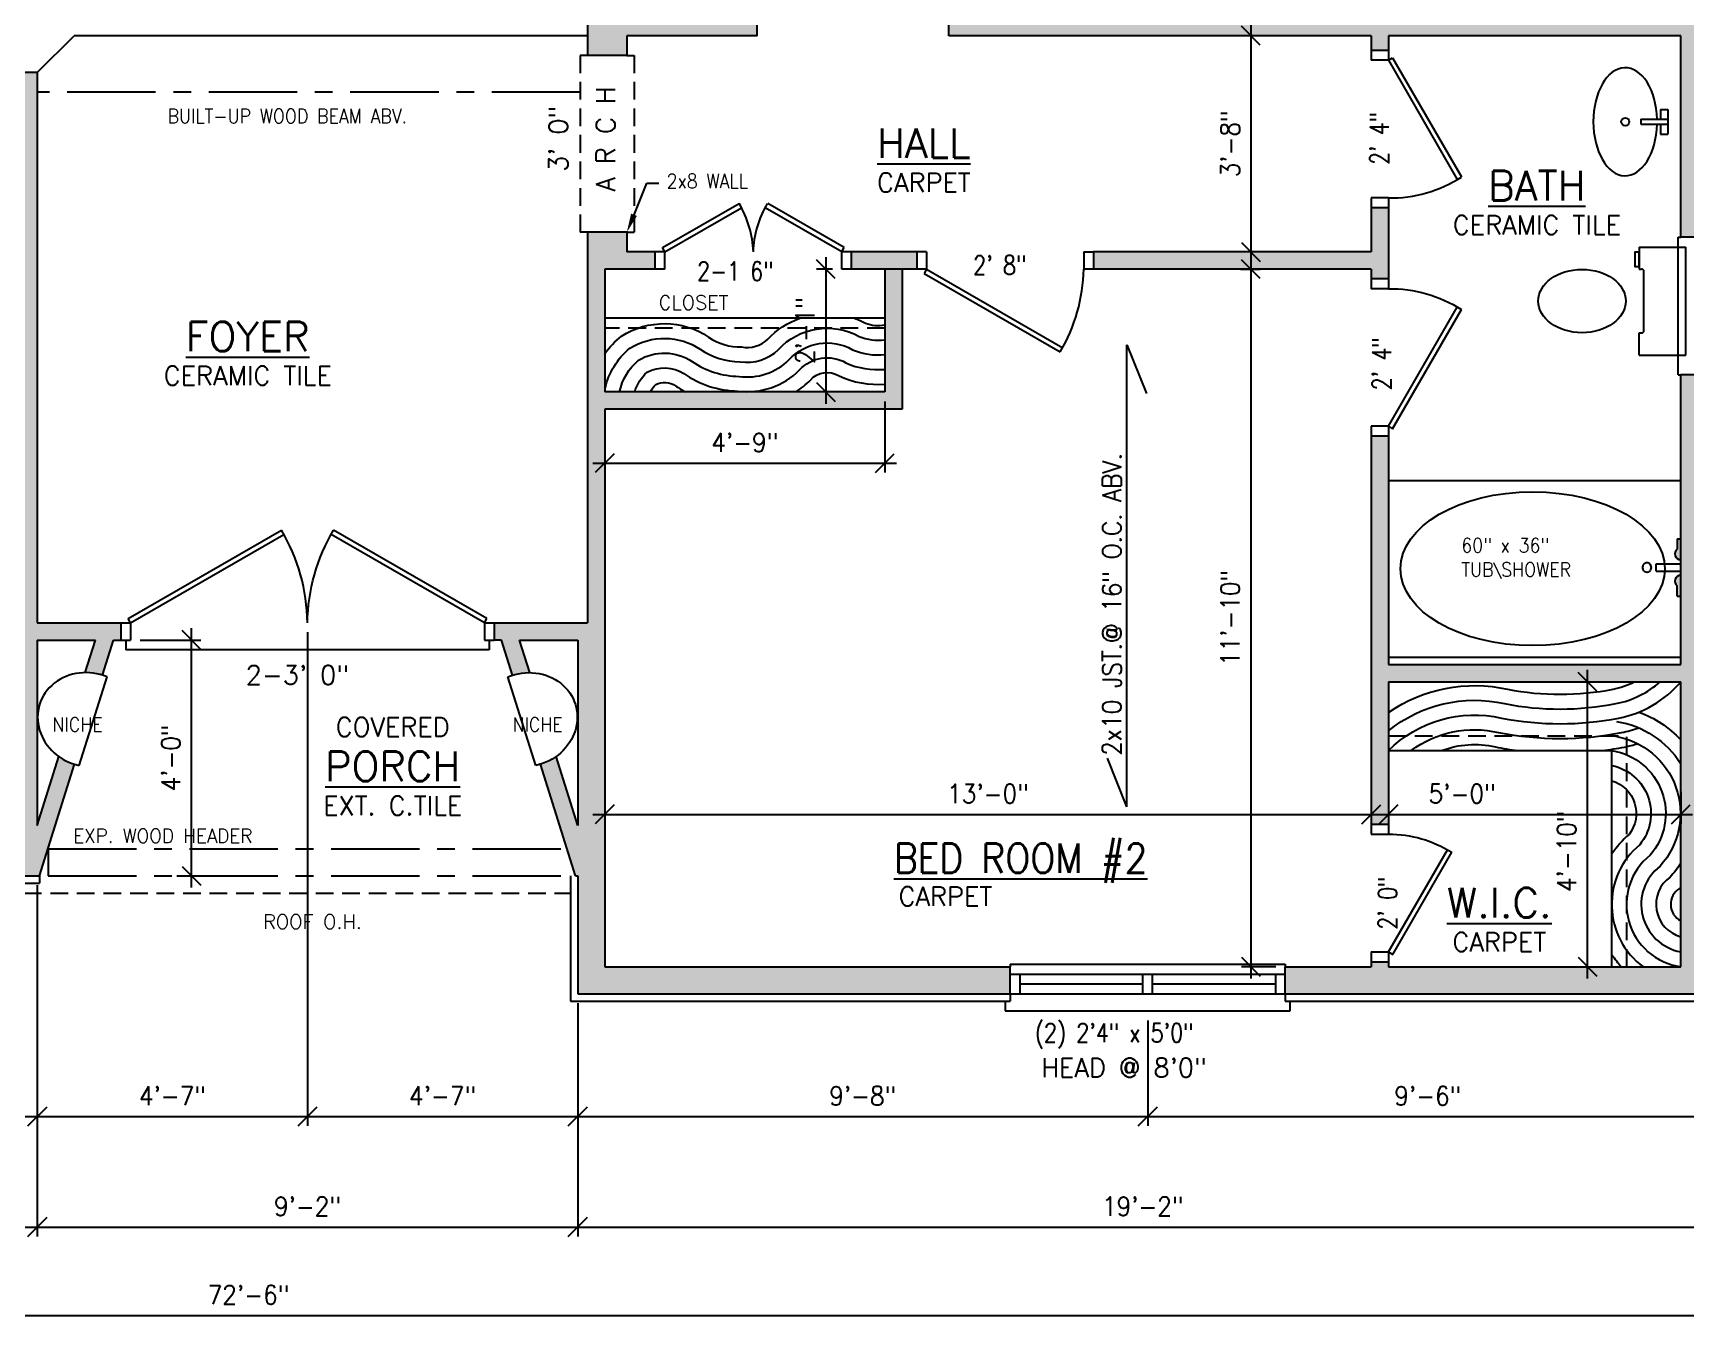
# Model space of a CAD drawing. Header units: inches. Extents: x -2 to 1640, y -2 to 1106.
# Drawn here: x 869.4 to 1205.8, y 240 to 503 of the extents above; entities that cross this region are included whole.
import ezdxf
from ezdxf.enums import TextEntityAlignment as Align

# ---------------------------------------------------------------- set-up
doc = ezdxf.new("R2010")
doc.units = ezdxf.units.IN
doc.header["$LTSCALE"] = 14.4
doc.header["$MEASUREMENT"] = 0
doc.linetypes.add('CENTER', pattern=[2, 1.25, -0.25, 0.25, -0.25])
doc.linetypes.add('HIDDEN', pattern=[0.375, 0.25, -0.125])
for name, color, linetype in [('A-ANNO-DIMS', 1, 'Continuous'), ('A-ANNO-TEXT', 7, 'Continuous'), ('A-DOOR', 6, 'Continuous'), ('A-FLOR-PATT', 9, 'Continuous'), ('A-FLOR-SAN', 201, 'Continuous'), ('A-FLOR-STRS', 1, 'Continuous'), ('A-GLAZ', 5, 'Continuous'), ('A-WALL', 4, 'Continuous'), ('A-WALL-PATT', 9, 'Continuous'), ('ALL-ELSE', 31, 'Continuous')]:
    doc.layers.add(name, color=color, linetype=linetype)
doc.styles.add('RS', font='romans.shx', dxfattribs={"width": 0.9})
doc.dimstyles.new('RS', dxfattribs={"dimtxt": 0.18, "dimasz": 0.18, "dimexe": 0.18, "dimexo": 0.0625, "dimgap": 0.09, "dimtad": 0, "dimtih": 1, "dimtoh": 1, "dimdec": 4, "dimzin": 0, "dimdsep": 46, "dimtxsty": 'RS', "dimcen": 0.09, "dimclrt": 7, "dimadec": 0, "dimazin": 0, "dimtfac": 1, "dimtdec": 4, "dimtofl": 0, "dimtmove": 0, "dimatfit": 3, "dimfxl": 0, "dimtolj": 1, "dimtzin": 0, "dimarcsym": 0})

# ---------------------------------------------------------------- blocks, each defined once
blk = doc.blocks.new('C007')
for p, q in [((-0.5, 5.5), (-0.5, 0)), ((0.5, 5.5), (-0.5, 5.5)), ((0.5, 5.5), (0.5, 0)), ((-0.5, 1.5), (-2.5, 1.5)), ((-2.5, 1.5), (-2.5, 0)), ((2.5, 0), (-2.5, 0)), ((2.5, 1.5), (0.5, 1.5)), ((2.5, 1.5), (2.5, 0))]:
    blk.add_line(p, q)
blk.add_circle((0, 8.7), 0.804)
blk.add_ellipse((0, 8.7), major_axis=(11, 0), ratio=0.590909, start_param=4.757859, end_param=10.950104)
blk = doc.blocks.new('C003')
for p, q in [((-0.5, 0.87), (15.09, 9.87)), ((0, 0), (15.58, 8.99)), ((0, 0), (-0.5, 0.87))]:
    blk.add_line(p, q)
blk.add_arc((-2.97, -0.83), 20.99, 2.2565, 30.627)
blk = doc.blocks.new('C002')
for p, q in [((0, 0), (-0.5, -0.87)), ((0, 0), (27.7, -16)), ((-0.5, -0.87), (27.21, -16.87))]:
    blk.add_line(p, q)
blk.add_arc((-3.19, 0.87), 35.2, 329.7327, 358.5756)
blk = doc.blocks.new('C005')
for p, q in [((-0.01, 0), (0.86, 0.5)), ((0.86, 0.5), (14.86, -23.75)), ((-0.01, 0), (14.01, -24.28))]:
    blk.add_line(p, q)
blk.add_arc((0.5, -1.65), 26.36, 268.904, 303.0143)
blk = doc.blocks.new('C004')
for p, q in [((-0.49, 0.86), (20.29, 12.86)), ((0.01, -0.01), (20.81, 12)), ((0.01, -0.01), (-0.49, 0.86))]:
    blk.add_line(p, q)
blk.add_arc((-0.18, -0.02), 24.18, 0.034, 32.1808)
blk = doc.blocks.new('C006')
for p, q in [((-0.5, 0.87), (30.68, 18.87)), ((0, 0), (31.18, 18)), ((0, 0), (-0.5, 0.87))]:
    blk.add_line(p, q)
blk.add_arc((-2.18, -0.59), 38.19, 0.8837, 30.6293)
blk = doc.blocks.new('_Oblique')
at = {"color": 0, "linetype": 'ByBlock', "lineweight": -2}
blk.add_line((-0.5, -0.5), (0.5, 0.5), dxfattribs=at)
blk = doc.blocks.new('*D9')
at = {"layer": 'A-ANNO-DIMS', "color": 0}
for p, q in [((1348.27, 473.55), (1348.27, 240.05)), ((478.27, 389.55), (478.27, 240.05)), ((475.87, 241.97), (1350.67, 241.97))]:
    blk.add_line(p, q, dxfattribs=at)
at = {"layer": 'Defpoints', "color": 0}
for p in [(1348.27, 475.47), (478.27, 391.47), (1348.27, 241.97)]:
    blk.add_point(p, dxfattribs=at)
at = {"layer": 'A-ANNO-DIMS', "color": 0, "xscale": 3.84, "yscale": 3.84, "zscale": 3.84, "rotation": 180}
blk.add_blockref('_Oblique', (478.27, 241.97), dxfattribs=at)
at = {"layer": 'A-ANNO-DIMS', "color": 0, "xscale": 3.84, "yscale": 3.84, "zscale": 3.84}
blk.add_blockref('_Oblique', (1348.27, 241.97), dxfattribs=at)
at = {"layer": 'A-ANNO-DIMS', "color": 7, "insert": (913.27, 246.18), "char_height": 3.84, "attachment_point": 5, "style": 'RS'}
blk.add_mtext('\\A1;72\'-6"', dxfattribs=at)
blk = doc.blocks.new('*D11')
at = {"layer": 'A-ANNO-DIMS', "color": 0}
for p, q in [((640.27, 329.55), (640.27, 258.05)), ((870.27, 329.55), (870.27, 258.05)), ((637.87, 259.97), (872.67, 259.97))]:
    blk.add_line(p, q, dxfattribs=at)
at = {"layer": 'Defpoints', "color": 0}
for p in [(640.27, 331.47), (870.27, 331.47), (870.27, 259.97)]:
    blk.add_point(p, dxfattribs=at)
at = {"layer": 'A-ANNO-DIMS', "color": 0, "xscale": 3.84, "yscale": 3.84, "zscale": 3.84, "rotation": 180}
blk.add_blockref('_Oblique', (640.27, 259.97), dxfattribs=at)
at = {"layer": 'A-ANNO-DIMS', "color": 0, "xscale": 3.84, "yscale": 3.84, "zscale": 3.84}
blk.add_blockref('_Oblique', (870.27, 259.97), dxfattribs=at)
at = {"layer": 'A-ANNO-DIMS', "color": 7, "insert": (755.27, 264.18), "char_height": 3.84, "attachment_point": 5, "style": 'RS'}
blk.add_mtext('\\A1;19\'-2"', dxfattribs=at)
blk = doc.blocks.new('*D12')
at = {"layer": 'A-ANNO-DIMS', "color": 0}
for p, q in [((870.27, 329.55), (870.27, 258.05)), ((980.27, 305.55), (980.27, 258.05)), ((867.87, 259.97), (982.67, 259.97))]:
    blk.add_line(p, q, dxfattribs=at)
at = {"layer": 'Defpoints', "color": 0}
for p in [(870.27, 331.47), (980.27, 307.47), (980.27, 259.97)]:
    blk.add_point(p, dxfattribs=at)
at = {"layer": 'A-ANNO-DIMS', "color": 0, "xscale": 3.84, "yscale": 3.84, "zscale": 3.84, "rotation": 180}
blk.add_blockref('_Oblique', (870.27, 259.97), dxfattribs=at)
at = {"layer": 'A-ANNO-DIMS', "color": 0, "xscale": 3.84, "yscale": 3.84, "zscale": 3.84}
blk.add_blockref('_Oblique', (980.27, 259.97), dxfattribs=at)
at = {"layer": 'A-ANNO-DIMS', "color": 7, "insert": (925.27, 264.18), "char_height": 3.84, "attachment_point": 5, "style": 'RS'}
blk.add_mtext('\\A1;9\'-2"', dxfattribs=at)
blk = doc.blocks.new('*D13')
at = {"layer": 'A-ANNO-DIMS', "color": 0}
for p, q in [((980.27, 305.55), (980.27, 258.05)), ((1210.27, 305.55), (1210.27, 258.05)), ((977.87, 259.97), (1212.67, 259.97))]:
    blk.add_line(p, q, dxfattribs=at)
at = {"layer": 'Defpoints', "color": 0}
for p in [(980.27, 307.47), (1210.27, 307.47), (1210.27, 259.97)]:
    blk.add_point(p, dxfattribs=at)
at = {"layer": 'A-ANNO-DIMS', "color": 0, "xscale": 3.84, "yscale": 3.84, "zscale": 3.84, "rotation": 180}
blk.add_blockref('_Oblique', (980.27, 259.97), dxfattribs=at)
at = {"layer": 'A-ANNO-DIMS', "color": 0, "xscale": 3.84, "yscale": 3.84, "zscale": 3.84}
blk.add_blockref('_Oblique', (1210.27, 259.97), dxfattribs=at)
at = {"layer": 'A-ANNO-DIMS', "color": 7, "insert": (1095.27, 264.18), "char_height": 3.84, "attachment_point": 5, "style": 'RS'}
blk.add_mtext('\\A1;19\'-2"', dxfattribs=at)
blk = doc.blocks.new('*D18')
at = {"layer": 'A-ANNO-DIMS', "color": 0}
for p, q in [((781.27, 315.55), (781.27, 280.55)), ((870.27, 289.55), (870.27, 280.55)), ((778.87, 282.47), (872.67, 282.47))]:
    blk.add_line(p, q, dxfattribs=at)
at = {"layer": 'Defpoints', "color": 0}
for p in [(781.27, 317.47), (870.27, 291.47), (870.27, 282.47)]:
    blk.add_point(p, dxfattribs=at)
at = {"layer": 'A-ANNO-DIMS', "color": 0, "xscale": 3.84, "yscale": 3.84, "zscale": 3.84, "rotation": 180}
blk.add_blockref('_Oblique', (781.27, 282.47), dxfattribs=at)
at = {"layer": 'A-ANNO-DIMS', "color": 0, "xscale": 3.84, "yscale": 3.84, "zscale": 3.84}
blk.add_blockref('_Oblique', (870.27, 282.47), dxfattribs=at)
at = {"layer": 'A-ANNO-DIMS', "color": 7, "insert": (825.77, 286.68), "char_height": 3.84, "attachment_point": 5, "style": 'RS'}
blk.add_mtext('\\A1;7\'-5"', dxfattribs=at)
blk = doc.blocks.new('*D19')
at = {"layer": 'A-ANNO-DIMS', "color": 0}
for p, q in [((925.27, 381.05), (925.27, 280.55)), ((870.27, 289.55), (870.27, 280.55)), ((867.87, 282.47), (927.67, 282.47))]:
    blk.add_line(p, q, dxfattribs=at)
at = {"layer": 'Defpoints', "color": 0}
for p in [(925.27, 382.97), (870.27, 291.47), (925.27, 282.47)]:
    blk.add_point(p, dxfattribs=at)
at = {"layer": 'A-ANNO-DIMS', "color": 0, "xscale": 3.84, "yscale": 3.84, "zscale": 3.84, "rotation": 180}
blk.add_blockref('_Oblique', (870.27, 282.47), dxfattribs=at)
at = {"layer": 'A-ANNO-DIMS', "color": 0, "xscale": 3.84, "yscale": 3.84, "zscale": 3.84}
blk.add_blockref('_Oblique', (925.27, 282.47), dxfattribs=at)
at = {"layer": 'A-ANNO-DIMS', "color": 7, "insert": (897.77, 286.68), "char_height": 3.84, "attachment_point": 5, "style": 'RS'}
blk.add_mtext('\\A1;4\'-7"', dxfattribs=at)
blk = doc.blocks.new('*D20')
at = {"layer": 'A-ANNO-DIMS', "color": 0}
for p, q in [((925.27, 381.05), (925.27, 280.55)), ((922.87, 282.47), (982.67, 282.47))]:
    blk.add_line(p, q, dxfattribs=at)
at = {"layer": 'Defpoints', "color": 0}
for p in [(925.27, 382.97), (980.27, 282.47), (980.27, 282.47)]:
    blk.add_point(p, dxfattribs=at)
at = {"layer": 'A-ANNO-DIMS', "color": 0, "xscale": 3.84, "yscale": 3.84, "zscale": 3.84, "rotation": 180}
blk.add_blockref('_Oblique', (925.27, 282.47), dxfattribs=at)
at = {"layer": 'A-ANNO-DIMS', "color": 0, "xscale": 3.84, "yscale": 3.84, "zscale": 3.84}
blk.add_blockref('_Oblique', (980.27, 282.47), dxfattribs=at)
at = {"layer": 'A-ANNO-DIMS', "color": 7, "insert": (952.77, 286.68), "char_height": 3.84, "attachment_point": 5, "style": 'RS'}
blk.add_mtext('\\A1;4\'-7"', dxfattribs=at)
blk = doc.blocks.new('*D21')
at = {"layer": 'A-ANNO-DIMS', "color": 0}
for p, q in [((1096.27, 302.05), (1096.27, 280.55)), ((977.87, 282.47), (1098.67, 282.47))]:
    blk.add_line(p, q, dxfattribs=at)
at = {"layer": 'Defpoints', "color": 0}
for p in [(1096.27, 303.97), (980.27, 282.47), (1096.27, 282.47)]:
    blk.add_point(p, dxfattribs=at)
at = {"layer": 'A-ANNO-DIMS', "color": 0, "xscale": 3.84, "yscale": 3.84, "zscale": 3.84, "rotation": 180}
blk.add_blockref('_Oblique', (980.27, 282.47), dxfattribs=at)
at = {"layer": 'A-ANNO-DIMS', "color": 0, "xscale": 3.84, "yscale": 3.84, "zscale": 3.84}
blk.add_blockref('_Oblique', (1096.27, 282.47), dxfattribs=at)
at = {"layer": 'A-ANNO-DIMS', "color": 7, "insert": (1038.27, 286.68), "char_height": 3.84, "attachment_point": 5, "style": 'RS'}
blk.add_mtext('\\A1;9\'-8"', dxfattribs=at)
blk = doc.blocks.new('*D22')
at = {"layer": 'A-ANNO-DIMS', "color": 0}
for p, q in [((1096.27, 302.05), (1096.27, 280.55)), ((1093.87, 282.47), (1212.67, 282.47))]:
    blk.add_line(p, q, dxfattribs=at)
at = {"layer": 'Defpoints', "color": 0}
for p in [(1096.27, 303.97), (1210.27, 282.47), (1210.27, 282.47)]:
    blk.add_point(p, dxfattribs=at)
at = {"layer": 'A-ANNO-DIMS', "color": 0, "xscale": 3.84, "yscale": 3.84, "zscale": 3.84, "rotation": 180}
blk.add_blockref('_Oblique', (1096.27, 282.47), dxfattribs=at)
at = {"layer": 'A-ANNO-DIMS', "color": 0, "xscale": 3.84, "yscale": 3.84, "zscale": 3.84}
blk.add_blockref('_Oblique', (1210.27, 282.47), dxfattribs=at)
at = {"layer": 'A-ANNO-DIMS', "color": 7, "insert": (1153.27, 286.68), "char_height": 3.84, "attachment_point": 5, "style": 'RS'}
blk.add_mtext('\\A1;9\'-6"', dxfattribs=at)
blk = doc.blocks.new('*D73')
at = {"layer": 'A-ANNO-DIMS', "color": 0}
blk.add_line((1117.27, 504.87), (1117.27, 456.07), dxfattribs=at)
at = {"layer": 'Defpoints', "color": 0}
for p in [(1117.27, 502.47), (1117.27, 458.47), (1117.27, 458.47)]:
    blk.add_point(p, dxfattribs=at)
at = {"layer": 'A-ANNO-DIMS', "color": 0, "xscale": 3.84, "yscale": 3.84, "zscale": 3.84}
for p, rotation in [((1117.27, 502.47), 90), ((1117.27, 458.47), 270)]:
    blk.add_blockref('_Oblique', p, dxfattribs=dict(at, rotation=rotation))
at = {"layer": 'A-ANNO-DIMS', "color": 7, "insert": (1113.06, 480.47), "char_height": 3.84, "attachment_point": 5, "rotation": 90, "style": 'RS'}
blk.add_mtext('\\A1;3\'-8"', dxfattribs=at)
blk = doc.blocks.new('*D74')
at = {"layer": 'A-ANNO-DIMS', "color": 0}
for p, q in [((1115.19, 454.97), (1119.19, 454.97)), ((1117.27, 457.37), (1117.27, 310.57)), ((1122.35, 312.97), (1115.35, 312.97))]:
    blk.add_line(p, q, dxfattribs=at)
at = {"layer": 'Defpoints', "color": 0}
for p in [(1113.27, 454.97), (1117.27, 312.97), (1124.27, 312.97)]:
    blk.add_point(p, dxfattribs=at)
at = {"layer": 'A-ANNO-DIMS', "color": 0, "xscale": 3.84, "yscale": 3.84, "zscale": 3.84}
for p, rotation in [((1117.27, 454.97), 90), ((1117.27, 312.97), 270)]:
    blk.add_blockref('_Oblique', p, dxfattribs=dict(at, rotation=rotation))
at = {"layer": 'A-ANNO-DIMS', "color": 7, "insert": (1113.06, 383.97), "char_height": 3.84, "attachment_point": 5, "rotation": 90, "style": 'RS'}
blk.add_mtext('\\A1;11\'-10"', dxfattribs=at)
blk = doc.blocks.new('*D75')
at = {"layer": 'A-ANNO-DIMS', "color": 0}
for p, q in [((1042.77, 428.05), (1042.77, 413.55)), ((983.37, 415.47), (1045.17, 415.47))]:
    blk.add_line(p, q, dxfattribs=at)
at = {"layer": 'Defpoints', "color": 0}
for p in [(1042.77, 429.97), (985.77, 415.47), (1042.77, 415.47)]:
    blk.add_point(p, dxfattribs=at)
at = {"layer": 'A-ANNO-DIMS', "color": 0, "xscale": 3.84, "yscale": 3.84, "zscale": 3.84, "rotation": 180}
blk.add_blockref('_Oblique', (985.77, 415.47), dxfattribs=at)
at = {"layer": 'A-ANNO-DIMS', "color": 0, "xscale": 3.84, "yscale": 3.84, "zscale": 3.84}
blk.add_blockref('_Oblique', (1042.77, 415.47), dxfattribs=at)
at = {"layer": 'A-ANNO-DIMS', "color": 7, "insert": (1014.27, 419.68), "char_height": 3.84, "attachment_point": 5, "style": 'RS'}
blk.add_mtext('\\A1;4\'-9"', dxfattribs=at)
blk = doc.blocks.new('*D76')
at = {"layer": 'A-ANNO-DIMS', "color": 0}
for p, q in [((1032.1, 454.97), (1028.85, 454.97)), ((1030.77, 457.37), (1030.77, 427.57))]:
    blk.add_line(p, q, dxfattribs=at)
at = {"layer": 'Defpoints', "color": 0}
for p in [(1034.02, 454.97), (1030.77, 429.97), (1030.77, 429.97)]:
    blk.add_point(p, dxfattribs=at)
at = {"layer": 'A-ANNO-DIMS', "color": 0, "xscale": 3.84, "yscale": 3.84, "zscale": 3.84}
for p, rotation in [((1030.77, 454.97), 90), ((1030.77, 429.97), 270)]:
    blk.add_blockref('_Oblique', p, dxfattribs=dict(at, rotation=rotation))
at = {"layer": 'A-ANNO-DIMS', "color": 7, "insert": (1026.56, 442.47), "char_height": 3.84, "attachment_point": 5, "rotation": 90, "style": 'RS'}
blk.add_mtext('\\A1;2\'-1"', dxfattribs=at)
blk = doc.blocks.new('*D77')
at = {"layer": 'A-ANNO-DIMS', "color": 0}
for p, q in [((983.37, 343.97), (1144.17, 343.97)), ((985.77, 344.05), (985.77, 342.05)), ((1141.77, 344.05), (1141.77, 342.05))]:
    blk.add_line(p, q, dxfattribs=at)
at = {"layer": 'Defpoints', "color": 0}
for p in [(985.77, 345.97), (1141.77, 345.97), (1141.77, 343.97)]:
    blk.add_point(p, dxfattribs=at)
at = {"layer": 'A-ANNO-DIMS', "color": 0, "xscale": 3.84, "yscale": 3.84, "zscale": 3.84, "rotation": 180}
blk.add_blockref('_Oblique', (985.77, 343.97), dxfattribs=at)
at = {"layer": 'A-ANNO-DIMS', "color": 0, "xscale": 3.84, "yscale": 3.84, "zscale": 3.84}
blk.add_blockref('_Oblique', (1141.77, 343.97), dxfattribs=at)
at = {"layer": 'A-ANNO-DIMS', "color": 7, "insert": (1063.77, 348.18), "char_height": 3.84, "attachment_point": 5, "style": 'RS'}
blk.add_mtext('\\A1;13\'-0"', dxfattribs=at)
blk = doc.blocks.new('*D78')
at = {"layer": 'A-ANNO-DIMS', "color": 0}
for p, q in [((1204.77, 348.55), (1204.77, 342.05)), ((1142.87, 343.97), (1207.17, 343.97))]:
    blk.add_line(p, q, dxfattribs=at)
at = {"layer": 'Defpoints', "color": 0}
for p in [(1204.77, 350.47), (1145.27, 343.97), (1204.77, 343.97)]:
    blk.add_point(p, dxfattribs=at)
at = {"layer": 'A-ANNO-DIMS', "color": 0, "xscale": 3.84, "yscale": 3.84, "zscale": 3.84, "rotation": 180}
blk.add_blockref('_Oblique', (1145.27, 343.97), dxfattribs=at)
at = {"layer": 'A-ANNO-DIMS', "color": 0, "xscale": 3.84, "yscale": 3.84, "zscale": 3.84}
blk.add_blockref('_Oblique', (1204.77, 343.97), dxfattribs=at)
at = {"layer": 'A-ANNO-DIMS', "color": 7, "insert": (1160.27, 348.18), "char_height": 3.84, "attachment_point": 5, "style": 'RS'}
blk.add_mtext('\\A1;5\'-0"', dxfattribs=at)
blk = doc.blocks.new('*D79')
at = {"layer": 'A-ANNO-DIMS', "color": 0}
for p, q in [((1185.69, 370.97), (1187.69, 370.97)), ((1185.77, 310.57), (1185.77, 373.37)), ((1185.69, 312.97), (1187.69, 312.97))]:
    blk.add_line(p, q, dxfattribs=at)
at = {"layer": 'Defpoints', "color": 0}
for p in [(1183.77, 370.97), (1185.77, 370.97), (1183.77, 312.97)]:
    blk.add_point(p, dxfattribs=at)
at = {"layer": 'A-ANNO-DIMS', "color": 0, "xscale": 3.84, "yscale": 3.84, "zscale": 3.84}
for p, rotation in [((1185.77, 370.97), 90), ((1185.77, 312.97), 270)]:
    blk.add_blockref('_Oblique', p, dxfattribs=dict(at, rotation=rotation))
at = {"layer": 'A-ANNO-DIMS', "color": 7, "insert": (1181.56, 336.47), "char_height": 3.84, "attachment_point": 5, "rotation": 90, "style": 'RS'}
blk.add_mtext('\\A1;4\'-10"', dxfattribs=at)
blk = doc.blocks.new('*D95')
at = {"layer": 'A-ANNO-DIMS', "color": 0}
for p, q in [((901.67, 329.07), (901.67, 381.87)), ((891.19, 379.47), (903.59, 379.47)), ((898.7, 331.47), (903.59, 331.47))]:
    blk.add_line(p, q, dxfattribs=at)
at = {"layer": 'Defpoints', "color": 0}
for p in [(889.27, 379.47), (901.67, 379.47), (896.78, 331.47)]:
    blk.add_point(p, dxfattribs=at)
at = {"layer": 'A-ANNO-DIMS', "color": 0, "xscale": 3.84, "yscale": 3.84, "zscale": 3.84}
for p, rotation in [((901.67, 379.47), 90), ((901.67, 331.47), 270)]:
    blk.add_blockref('_Oblique', p, dxfattribs=dict(at, rotation=rotation))
at = {"layer": 'A-ANNO-DIMS', "color": 7, "insert": (897.46, 355.47), "char_height": 3.84, "attachment_point": 5, "rotation": 90, "style": 'RS'}
blk.add_mtext('\\A1;4\'-0"', dxfattribs=at)

msp = doc.modelspace()

# ---------------------------------------------------------------- hatches: boundary and pattern name
at = {"layer": 'A-FLOR-SAN'}
for points in [[(1204.76592, 395.80819, -0.72450145), (1204.05497, 397.97653), (1204.05497, 400.05914), (1204.76592, 400.05914)], [(1204.76592, 392.65983, 0.72450145), (1204.05497, 390.4915), (1204.05497, 388.40889), (1204.76592, 388.40889)]]:
    msp.add_hatch(color=256, dxfattribs=at).paths.add_polyline_path(points)
at = {"layer": 'A-WALL-PATT'}
for points in [[(1280.26592, 480.96951), (1270.76592, 480.96951), (1270.76592, 510.96951), (1267.26592, 510.96951), (1267.26592, 506.46951), (1258.26592, 506.46951), (1258.26592, 502.96951), (1267.26592, 502.96951), (1267.26592, 480.96951), (1208.26592, 480.96951), (1208.26592, 502.46951), (1226.51592, 502.46951), (1226.51592, 502.96951), (1230.26592, 502.96951), (1230.26592, 506.46951), (1228.26592, 506.46951), (1228.26592, 574.46951), (1199.76592, 574.46951), (1199.76592, 570.96951), (1224.76592, 570.96951), (1224.76592, 505.96951), (1142.76592, 505.96951), (1142.76592, 570.96951), (1167.76592, 570.96951), (1167.76592, 574.46951), (1142.76592, 574.46951), (1142.76592, 576.46951), (1139.26592, 576.46951), (1139.26592, 505.96951), (1059.26592, 505.96951), (1059.26592, 612.46951), (1139.26592, 612.46951), (1139.26592, 608.46951), (1142.76592, 608.46951), (1142.76592, 612.46951), (1169.26592, 612.46951), (1169.26592, 615.96951), (1055.76592, 615.96951), (1055.76592, 612.46951), (1055.76592, 502.46951), (1141.76592, 502.46951), (1141.76592, 499.46951), (1145.26592, 499.46951), (1145.26592, 502.46951), (1204.76592, 502.46951), (1204.76592, 461.46951), (1210.26592, 461.46951), (1210.26592, 475.46951), (1280.26592, 475.46951)], [(1016.76592, 508.96951), (1013.26592, 508.96951), (1013.26592, 505.96951), (982.26592, 505.96951), (982.26592, 498.46951), (990.26592, 498.46951), (990.26592, 502.46951), (1016.76592, 502.46951)]]:
    msp.add_hatch(color=256, dxfattribs=at).paths.add_polyline_path(points)
h = msp.add_hatch(color=256, dxfattribs=at)
edge = h.paths.add_edge_path()
edge.add_line((870.26592, 494.96951), (830.26592, 494.96951))
edge.add_line((830.26592, 494.96951), (830.26592, 486.96951))
edge.add_line((830.26592, 486.96951), (866.76592, 486.96951))
edge.add_line((866.76592, 486.96951), (866.76592, 336.96951))
edge.add_line((866.76592, 336.96951), (851.26592, 336.96951))
edge.add_line((851.26592, 336.96951), (851.26592, 331.46951))
edge.add_line((851.26592, 331.46951), (870.73562, 331.46951))
edge.add_line((870.73562, 331.46951), (877.84678, 354.17936))
edge.add_ellipse((880.68512, 363.24375), major_axis=(9.94314, -3.11351), ratio=0.911622297, start_angle=250.3716233, end_angle=270, ccw=False)
edge.add_line((874.67164, 355.75197), (870.26592, 341.6821))
edge.add_line((870.26592, 341.6821), (870.26592, 379.46951))
edge.add_line((870.26592, 379.46951), (882.09834, 379.46951))
edge.add_line((882.09834, 379.46951), (880.01846, 372.82729))
edge.add_ellipse((880.68512, 363.24375), major_axis=(9.94314, -3.11351), ratio=0.911622297, start_angle=90, end_angle=109.6283767, ccw=False)
edge.add_line((883.52347, 372.30813), (885.76592, 379.46951))
edge.add_line((885.76592, 379.46951), (887.26592, 379.46951))
edge.add_line((887.26592, 379.46951), (887.26592, 382.96951))
edge.add_line((887.26592, 382.96951), (870.26592, 382.96951))
edge.add_line((870.26592, 382.96951), (870.26592, 494.96951))
h.paths.add_polyline_path([(851.26592, 336.96951), (823.26592, 336.96951), (823.26592, 331.46951), (851.26592, 331.46951)])
h = msp.add_hatch(color=256, dxfattribs=at)
h.paths.add_polyline_path([(1145.26592, 467.46951), (1141.76592, 467.46951), (1141.76592, 458.46951), (1085.26592, 458.46951), (1085.26592, 454.96951), (1141.76592, 454.96951), (1141.76592, 452.96951), (1145.26592, 452.96951)])
h.paths.add_polyline_path([(1145.26592, 420.96951), (1141.76592, 420.96951), (1141.76592, 341.96951), (1145.26592, 341.96951), (1145.26592, 370.96951), (1204.76592, 370.96951), (1204.76592, 312.96951), (1145.26592, 312.96951), (1145.26592, 313.96951), (1141.76592, 313.96951), (1141.76592, 312.96951), (1124.26592, 312.96951), (1124.26592, 307.46951), (1210.26592, 307.46951), (1210.26592, 433.46951), (1204.76592, 433.46951), (1204.76592, 374.46951), (1145.26592, 374.46951)])
h = msp.add_hatch(color=256, dxfattribs=at)
edge = h.paths.add_edge_path()
edge.add_line((1046.26592, 454.96951), (1042.76592, 454.96951))
edge.add_line((1042.76592, 454.96951), (1042.76592, 429.96951))
edge.add_line((1042.76592, 429.96951), (985.76592, 429.96951))
edge.add_line((985.76592, 429.96951), (985.76592, 454.96951))
edge.add_line((985.76592, 454.96951), (996.01592, 454.96951))
edge.add_line((996.01592, 454.96951), (996.01592, 458.46951))
edge.add_line((996.01592, 458.46951), (990.26592, 458.46951))
edge.add_line((990.26592, 458.46951), (990.26592, 462.46951))
edge.add_line((990.26592, 462.46951), (982.26592, 462.46951))
edge.add_line((982.26592, 462.46951), (982.26592, 382.96951))
edge.add_line((982.26592, 382.96951), (963.26592, 382.96951))
edge.add_line((963.26592, 382.96951), (963.26592, 379.46951))
edge.add_line((963.26592, 379.46951), (964.76592, 379.46951))
edge.add_line((964.76592, 379.46951), (967.00837, 372.30813))
edge.add_ellipse((969.84671, 363.24375), major_axis=(-9.94314, -3.11351), ratio=0.911622297, start_angle=250.3716233, end_angle=270, ccw=False)
edge.add_line((970.51338, 372.82729), (968.4335, 379.46951))
edge.add_line((968.4335, 379.46951), (980.26592, 379.46951))
edge.add_line((980.26592, 379.46951), (980.26592, 341.6821))
edge.add_line((980.26592, 341.6821), (975.8602, 355.75197))
edge.add_ellipse((969.84671, 363.24375), major_axis=(-9.94314, -3.11351), ratio=0.911622297, start_angle=90, end_angle=109.6283767, ccw=False)
edge.add_line((972.68505, 354.17936), (979.79622, 331.46951))
edge.add_line((979.79622, 331.46951), (980.26592, 331.46951))
edge.add_line((980.26592, 331.46951), (980.26592, 307.46951))
edge.add_line((980.26592, 307.46951), (1068.26592, 307.46951))
edge.add_line((1068.26592, 307.46951), (1068.26592, 312.96951))
edge.add_line((1068.26592, 312.96951), (985.76592, 312.96951))
edge.add_line((985.76592, 312.96951), (985.76592, 426.46951))
edge.add_line((985.76592, 426.46951), (1046.26592, 426.46951))
edge.add_line((1046.26592, 426.46951), (1046.26592, 454.96951))
h.paths.add_polyline_path([(1049.26592, 458.46951), (1036.01592, 458.46951), (1036.01592, 454.96951), (1049.26592, 454.96951)], flags=17)

# ---------------------------------------------------------------- linework, layer by layer
at = {"layer": 'A-ANNO-TEXT'}
for p, q in [((991.72066, 466.02328), (994.35421, 472.45676)), ((994.35421, 472.45676), (996.77615, 472.45676)), ((1092.03989, 345.52758), (1092.03989, 439.52758)), ((1092.03989, 439.52758), (1095.99329, 429.63324)), ((1092.03989, 345.52758), (1088.08649, 355.42192))]:
    msp.add_line(p, q, dxfattribs=at)
msp.add_solid([(992.31296, 465.78083), (991.12836, 466.26574), (990.26592, 462.46951)], dxfattribs=at)
at = {"layer": 'A-DOOR'}
for p, q in [((1141.76592, 499.46951), (1141.76592, 497.46951)), ((1145.26592, 499.46951), (1145.26592, 497.46951)), ((1145.26592, 497.46951), (1141.76592, 497.46951)), ((1145.26592, 469.46951), (1141.76592, 469.46951)), ((1141.76592, 469.46951), (1141.76592, 467.46951)), ((1145.26592, 469.46951), (1145.26592, 467.46951)), ((998.01592, 458.46951), (996.01592, 458.46951)), ((998.01592, 454.96951), (998.01592, 458.46951)), ((1034.01592, 454.96951), (1034.01592, 458.46951)), ((1036.01592, 458.46951), (1034.01592, 458.46951)), ((1051.26592, 458.46951), (1049.26592, 458.46951)), ((1051.26592, 458.46951), (1051.26592, 454.96951)), ((1083.26592, 458.46951), (1083.26592, 454.96951)), ((1083.26592, 458.46951), (1085.26592, 458.46951)), ((998.01592, 454.96951), (996.01592, 454.96951)), ((1036.01592, 454.96951), (1034.01592, 454.96951)), ((1051.26592, 454.96951), (1049.26592, 454.96951)), ((1085.26592, 454.96951), (1083.26592, 454.96951)), ((1141.76592, 452.96951), (1141.76592, 450.96951)), ((1145.26592, 450.96951), (1141.76592, 450.96951)), ((1145.26592, 452.96951), (1145.26592, 450.96951)), ((1145.26592, 422.96951), (1141.76592, 422.96951)), ((1141.76592, 422.96951), (1141.76592, 420.96951)), ((1145.26592, 422.96951), (1145.26592, 420.96951)), ((887.26592, 382.96951), (889.26592, 382.96951)), ((889.26592, 382.96951), (889.26592, 379.46951)), ((961.26592, 382.96951), (961.26592, 379.46951)), ((961.26592, 382.96951), (963.26592, 382.96951)), ((887.26592, 379.46951), (889.26592, 379.46951)), ((961.26592, 379.46951), (963.26592, 379.46951)), ((1141.76592, 341.96951), (1141.76592, 339.96951)), ((1141.76592, 339.96951), (1145.26592, 339.96951)), ((1145.26592, 341.96951), (1145.26592, 339.96951)), ((1141.76592, 315.96951), (1145.26592, 315.96951)), ((1141.76592, 315.96951), (1141.76592, 313.96951)), ((1145.26592, 315.96951), (1145.26592, 313.96951))]:
    msp.add_line(p, q, dxfattribs=at)
at = {"layer": 'A-FLOR-PATT'}
for points in [[(985.76592, 437.73853, -0.070004247), (989.14823, 441.31671, -0.297273966), (1006.90155, 441.14447, 0.158875571), (1013.5923, 439.1288, 0.245516207), (1018.95376, 440.68993, -0.119618915), (1025.47033, 444.96951)], [(1036.58618, 444.96951, -0.036988491), (1038.8189, 443.98067, 0.147146463), (1042.76592, 443.64772)], [(985.83302, 430.60232, -0.170024945), (990.8961, 438.87223, -0.29348556), (1005.21604, 438.66254, 0.152571272), (1013.34192, 436.12595, 0.238129789), (1021.09835, 438.59074, -0.344234813), (1037.5348, 441.26445, 0.135951675), (1042.76592, 440.6021, 0.127360051)], [(988.76552, 429.96951, -0.16574758), (992.64379, 436.42418, -0.287722341), (1003.53597, 436.17693, 0.148608224), (1013.10788, 433.12749, 0.234556955), (1023.25742, 436.5066, -0.349609766), (1036.21251, 438.56703, 0.130891574), (1042.76592, 437.57802, 0.130891574)], [(991.85974, 429.96951, -0.139112458), (994.39111, 433.96846, -0.277662219), (1001.86194, 433.68723, 0.145825762), (1012.88155, 430.1311, 0.232629857), (1025.43014, 434.43665, -0.357022152), (1034.85293, 435.88795, 0.128428602), (1042.76592, 434.56311)], [(995.06518, 429.96951, -0.082617734), (996.13734, 431.49068, -0.254935968), (1000.19605, 431.19199, 0.02514817), (1002.1909, 429.96951)], [(1024.67516, 429.96951, 0.052944494), (1027.6193, 432.38377, -0.369704476), (1033.44751, 433.23143, 0.127442536), (1042.76592, 431.55296)], [(1145.26592, 356.96951, -0.257193862), (1168.28041, 363.57998, 0.096715438), (1192.14418, 363.57998, 0.170025025), (1204.76592, 370.96951, 14.180461314)], [(1145.26592, 360.99737, -0.229629956), (1168.89903, 366.51586, 0.096525867), (1191.56926, 366.52438, 0.133615658), (1200.57538, 370.96951, 0.133615658)], [(1145.26592, 364.74195, -0.20917037), (1169.51414, 369.45246, 0.096332098), (1190.99435, 369.46877, 0.071144388), (1195.30697, 370.96951, 0.071144388)], [(1196.2466, 364.80292, -0.117820966), (1204.76592, 359.17121)], [(1149.86507, 356.96951, -0.218117745), (1167.65794, 360.64489, 0.096902809), (1192.71909, 360.63558, 0.036153898), (1196.22133, 361.58643)], [(1191.71123, 362.89457, -0.215677407), (1204.76592, 354.28438, -0.215677407)], [(1156.08466, 356.96951, -0.149019335), (1167.0311, 357.71069, 0.017011538), (1171.61523, 356.96951, 0.017011538)], [(1188.80936, 356.96951, 0.016640168), (1193.29401, 357.69118, 0.024981234), (1196.02047, 358.36644)], [(1190.76592, 356.96951, -0.58878103), (1198.50829, 335.64849, 0.6575163), (1204.76592, 312.96951, 2.471590829)], [(1191.23857, 359.93204, -0.595113818), (1200.57301, 333.45536, 0.650871398), (1204.76592, 316.00745, 0.650871398)], [(1190.76592, 353.91984, -0.56482052), (1196.39784, 337.7976, 0.485110449), (1197.09845, 312.96951)], [(1190.76592, 350.82522, -0.524179574), (1194.23762, 339.89881, 0.070492017), (1190.76592, 335.92294)], [(1204.76592, 334.03798, -0.04710796), (1202.58747, 331.21386, 0.634564262), (1204.76592, 319.08012)], [(1204.76592, 329.15115, -0.00385117), (1204.5328, 328.9058, 0.581852053), (1204.76592, 322.28099)], [(1190.76592, 315.39635, 0.040851127), (1192.6444, 312.96951)]]:
    msp.add_lwpolyline(points, format="xyb", dxfattribs=at)
at = {"layer": 'A-FLOR-SAN', "color": 201}
for p, q in [((1196.26592, 459.46951), (1196.26592, 454.96951)), ((1196.26592, 459.46951), (1205.76592, 459.46951)), ((1205.76592, 437.46951), (1205.76592, 459.46951)), ((1196.26592, 454.96951), (1196.76592, 454.96951)), ((1197.26592, 442.46951), (1197.26592, 454.46951)), ((1196.26592, 437.46951), (1196.26592, 441.96951)), ((1196.26592, 441.96951), (1196.76592, 441.96951)), ((1196.26592, 437.46951), (1205.76592, 437.46951))]:
    msp.add_line(p, q, dxfattribs=at)
at = {"layer": 'A-FLOR-SAN'}
for p, q in [((1204.05497, 400.05914), (1204.05497, 397.97653)), ((1204.05497, 400.05914), (1204.76592, 400.05914)), ((1199.76592, 393.48401), (1199.76592, 394.98401)), ((1199.76592, 394.98401), (1204.76592, 394.98401)), ((1199.76592, 393.48401), (1204.76592, 393.48401)), ((1204.05497, 388.40889), (1204.05497, 390.4915)), ((1204.05497, 388.40889), (1204.76592, 388.40889))]:
    msp.add_line(p, q, dxfattribs=at)
at = {"layer": 'A-FLOR-SAN', "color": 201}
msp.add_lwpolyline([(1196.26592, 458.44589), (1195.40686, 458.44589), (1195.40686, 455.49301), (1196.26592, 455.49301)], close=True, dxfattribs=at)
for centre, start, end in [((1196.76592, 454.46951), 0, 90), ((1196.76592, 442.46951), 270, 0)]:
    msp.add_arc(centre, 0.5, start, end, dxfattribs=at)
at = {"layer": 'A-FLOR-SAN'}
for centre, start, end in [((1204.76592, 397.00892), 126.3064636, 270), ((1204.76592, 391.45911), 90, 233.6935364)]:
    msp.add_arc(centre, 1.20072, start, end, dxfattribs=at)
at = {"layer": 'A-FLOR-SAN', "color": 201}
msp.add_ellipse((1184.66408, 448.46951), major_axis=(-8.90237, 0), ratio=0.72421243, dxfattribs=at)
at = {"layer": 'A-FLOR-SAN'}
msp.add_ellipse((1174.61329, 393.98401), major_axis=(-26.90992, 0), ratio=0.582005754, dxfattribs=at)
msp.add_open_spline([(1197.87259, 395.23401), (1197.76585, 395.23401), (1197.65946, 395.20904), (1197.37393, 395.07309), (1197.2265, 394.9053), (1197.05146, 394.51204), (1197.02171, 394.28536), (1197.07855, 393.87288), (1197.15432, 393.68493), (1197.37669, 393.40988), (1197.51199, 393.31189), (1197.81884, 393.21828), (1197.98823, 393.22591), (1198.28619, 393.34462), (1198.41371, 393.45224), (1198.60134, 393.71785), (1198.66274, 393.87599), (1198.73244, 394.3064), (1198.68473, 394.59001), (1198.46273, 394.96481), (1198.33669, 395.089), (1198.08716, 395.20869), (1197.98006, 395.23401), (1197.87259, 395.23401)], degree=3, knots=[0, 0, 0, 0, 0.354107571, 0.354107571, 1.050276094, 1.050276094, 1.746444618, 1.746444618, 2.376419695, 2.376419695, 2.909007359, 2.909007359, 3.441595024, 3.441595024, 3.974182688, 3.974182688, 4.506770352, 4.506770352, 5.3640503, 5.3640503, 5.926674208, 5.926674208, 6.283185307, 6.283185307, 6.283185307, 6.283185307], dxfattribs=at)
at = {"layer": 'A-FLOR-STRS'}
for p in [(870.26592, 494.96951), (982.26592, 502.46951)]:
    msp.add_line(p, (877.76592, 502.46951), dxfattribs=at)
at = {"layer": 'A-GLAZ'}
for p, q in [((1204.26592, 461.46951), (1204.76592, 461.46951)), ((1204.26592, 433.46951), (1204.26592, 461.46951)), ((1204.26592, 433.46951), (1204.76592, 433.46951)), ((1068.26592, 313.46951), (1068.26592, 312.96951)), ((1068.26592, 313.46951), (1124.26592, 313.46951)), ((1124.26592, 313.46951), (1124.26592, 312.96951)), ((1068.26592, 311.46951), (1124.26592, 311.46951)), ((1070.26592, 311.46951), (1070.26592, 307.46951)), ((1095.26592, 307.46951), (1095.26592, 311.46951)), ((1097.26592, 307.46951), (1097.26592, 311.46951)), ((1122.26592, 311.46951), (1122.26592, 307.46951)), ((1068.26592, 307.46951), (1068.26592, 305.96951)), ((1068.26592, 307.46951), (1124.26592, 307.46951)), ((1070.26592, 309.46951), (1095.26592, 309.46951)), ((1097.26592, 309.46951), (1122.26592, 309.46951)), ((1124.26592, 307.46951), (1124.26592, 305.96951)), ((1067.26592, 305.96951), (1067.26592, 303.96951)), ((1067.26592, 305.96951), (1068.26592, 305.96951)), ((1067.26592, 303.96951), (1125.26592, 303.96951)), ((1124.26592, 305.96951), (1125.26592, 305.96951)), ((1125.26592, 303.96951), (1125.26592, 305.96951))]:
    msp.add_line(p, q, dxfattribs=at)
at = {"layer": 'A-WALL'}
for p, q in [((1055.76592, 502.46951), (1055.76592, 612.46951)), ((1016.76592, 502.46951), (1016.76592, 508.96951)), ((982.26592, 505.96951), (982.26592, 498.46951)), ((990.26592, 502.46951), (990.26592, 498.46951)), ((1016.76592, 502.46951), (990.26592, 502.46951)), ((1141.76592, 502.46951), (1055.76592, 502.46951)), ((1141.76592, 502.46951), (1141.76592, 499.46951)), ((1145.26592, 502.46951), (1145.26592, 499.46951)), ((1204.76592, 502.46951), (1145.26592, 502.46951)), ((1204.76592, 461.46951), (1204.76592, 502.46951)), ((990.26592, 498.46951), (982.26592, 498.46951)), ((1145.26592, 499.46951), (1141.76592, 499.46951)), ((870.26592, 494.96951), (830.26592, 494.96951)), ((870.26592, 494.96951), (870.26592, 382.96951)), ((1145.26592, 467.46951), (1141.76592, 467.46951)), ((1141.76592, 467.46951), (1141.76592, 458.46951)), ((1145.26592, 467.46951), (1145.26592, 452.96951)), ((990.26592, 462.46951), (982.26592, 462.46951)), ((982.26592, 462.46951), (982.26592, 382.96951)), ((990.26592, 462.46951), (990.26592, 458.46951)), ((1210.26592, 461.46951), (1204.76592, 461.46951)), ((996.01592, 458.46951), (990.26592, 458.46951)), ((996.01592, 454.96951), (996.01592, 458.46951)), ((1036.01592, 454.96951), (1036.01592, 458.46951)), ((1049.26592, 458.46951), (1036.01592, 458.46951)), ((1049.26592, 458.46951), (1049.26592, 454.96951)), ((1141.76592, 458.46951), (1085.26592, 458.46951)), ((1085.26592, 458.46951), (1085.26592, 454.96951)), ((985.76592, 454.96951), (985.76592, 429.96951)), ((996.01592, 454.96951), (985.76592, 454.96951)), ((1049.26592, 454.96951), (1036.01592, 454.96951)), ((1042.76592, 454.96951), (1042.76592, 429.96951)), ((1046.26592, 454.96951), (1046.26592, 426.46951)), ((1141.76592, 454.96951), (1085.26592, 454.96951)), ((1141.76592, 454.96951), (1141.76592, 452.96951)), ((1145.26592, 452.96951), (1141.76592, 452.96951)), ((1210.26592, 433.46951), (1204.76592, 433.46951)), ((1204.76592, 374.46951), (1204.76592, 433.46951)), ((1042.76592, 429.96951), (985.76592, 429.96951)), ((1046.26592, 426.46951), (985.76592, 426.46951)), ((985.76592, 426.46951), (985.76592, 312.96951)), ((1145.26592, 420.96951), (1141.76592, 420.96951)), ((1141.76592, 420.96951), (1141.76592, 341.96951)), ((1145.26592, 420.96951), (1145.26592, 374.46951)), ((870.26592, 382.96951), (887.26592, 382.96951)), ((887.26592, 382.96951), (887.26592, 379.46951)), ((963.26592, 382.96951), (963.26592, 379.46951)), ((963.26592, 382.96951), (982.26592, 382.96951)), ((870.26592, 379.46951), (882.09834, 379.46951)), ((870.26592, 379.46951), (870.26592, 341.6821)), ((880.01846, 372.82729), (882.09834, 379.46951)), ((883.52347, 372.30813), (885.76592, 379.46951)), ((885.76592, 379.46951), (887.26592, 379.46951)), ((964.76592, 379.46951), (963.26592, 379.46951)), ((967.00837, 372.30813), (964.76592, 379.46951)), ((968.4335, 379.46951), (980.26592, 379.46951)), ((970.51338, 372.82729), (968.4335, 379.46951)), ((980.26592, 379.46951), (980.26592, 341.6821)), ((1145.26592, 374.46951), (1204.76592, 374.46951)), ((1145.26592, 370.96951), (1204.76592, 370.96951)), ((1145.26592, 370.96951), (1145.26592, 341.96951)), ((1204.76592, 312.96951), (1204.76592, 370.96951)), ((870.26592, 341.6821), (874.67164, 355.75197)), ((870.73562, 331.46951), (877.84678, 354.17936)), ((979.79622, 331.46951), (972.68505, 354.17936)), ((980.26592, 341.6821), (975.8602, 355.75197)), ((1141.76592, 341.96951), (1145.26592, 341.96951)), ((823.26592, 331.46951), (870.73562, 331.46951)), ((979.79622, 331.46951), (980.26592, 331.46951)), ((980.26592, 331.46951), (980.26592, 307.46951)), ((985.76592, 312.96951), (1068.26592, 312.96951)), ((1068.26592, 307.46951), (1068.26592, 312.96951)), ((1124.26592, 312.96951), (1141.76592, 312.96951)), ((1124.26592, 307.46951), (1124.26592, 312.96951)), ((1141.76592, 313.96951), (1145.26592, 313.96951)), ((1141.76592, 313.96951), (1141.76592, 312.96951)), ((1145.26592, 313.96951), (1145.26592, 312.96951)), ((1145.26592, 312.96951), (1204.76592, 312.96951)), ((980.26592, 307.46951), (1068.26592, 307.46951)), ((1124.26592, 307.46951), (1210.26592, 307.46951))]:
    msp.add_line(p, q, dxfattribs=at)
at = {"layer": 'ALL-ELSE', "linetype": 'HIDDEN'}
for p, q in [((980.76592, 498.46951), (980.76592, 462.46951)), ((982.26592, 498.46951), (980.76592, 498.46951)), ((990.26592, 498.46951), (991.76592, 498.46951)), ((991.76592, 498.46951), (991.76592, 462.46951)), ((982.26592, 462.46951), (980.76592, 462.46951)), ((990.26592, 462.46951), (991.76592, 462.46951)), ((1042.76592, 442.96951), (985.76592, 442.96951)), ((1145.26592, 359.96951), (1193.76592, 359.96951)), ((1193.76592, 312.96951), (1193.76592, 359.96951)), ((856.75194, 327.96951), (978.76592, 327.96951))]:
    msp.add_line(p, q, dxfattribs=at)
at = {"layer": 'ALL-ELSE', "linetype": 'CENTER'}
for p, q in [((980.76592, 490.96951), (870.26592, 490.96951)), ((872.45784, 336.96951), (872.45784, 331.46951)), ((872.45784, 336.96951), (978.074, 336.96951)), ((872.45784, 331.46951), (979.79622, 331.46951))]:
    msp.add_line(p, q, dxfattribs=at)
at = {"layer": 'ALL-ELSE'}
for p, q in [((1042.76592, 444.96951), (985.76592, 444.96951)), ((1145.26592, 411.96951), (1204.76592, 411.96951)), ((888.26592, 379.46951), (888.26592, 377.46951)), ((962.26592, 377.46951), (888.26592, 377.46951)), ((962.26592, 379.46951), (962.26592, 377.46951)), ((1145.26592, 375.96951), (1204.76592, 375.96951)), ((878.81419, 353.92238), (884.46467, 371.96746)), ((971.71764, 353.92238), (966.06716, 371.96746)), ((1145.26592, 356.96951), (1190.76592, 356.96951)), ((1190.76592, 312.96951), (1190.76592, 356.96951)), ((824.26592, 329.96951), (870.73562, 329.96951)), ((870.73562, 331.46951), (870.73562, 329.96951)), ((978.76592, 331.46951), (978.76592, 305.96951)), ((978.76592, 305.96951), (1067.26592, 305.96951)), ((1125.26592, 305.96951), (1211.76592, 305.96951))]:
    msp.add_line(p, q, dxfattribs=at)
msp.add_ellipse((880.68512, 363.24375), major_axis=(9.94314, -3.11351), ratio=0.911622297, start_param=1.474671765, end_param=4.808513542, dxfattribs=at)
at = {"layer": 'ALL-ELSE', "extrusion": (0, 0, -1)}
msp.add_ellipse((969.84671, 363.24375), major_axis=(-9.94314, -3.11351), ratio=0.911622297, start_param=1.474671765, end_param=4.808513542, dxfattribs=at)

# ---------------------------------------------------------------- block references
at = {"layer": 'A-DOOR'}
for name, p in [('C005', (1145.26592, 497.46951)), ('C003', (998.01592, 458.46951)), ('C002', (1051.26592, 454.96951)), ('C006', (889.26592, 382.96951))]:
    msp.add_blockref(name, p, dxfattribs=at)
at = {"layer": 'A-DOOR', "xscale": -1}
for name, p in [('C003', (1034.01592, 458.46951)), ('C006', (961.26592, 382.96951))]:
    msp.add_blockref(name, p, dxfattribs=at)
for name, p, rotation in [('C005', (1145.26592, 422.96951), 180), ('C004', (1145.28508, 315.96951), 270)]:
    msp.add_blockref(name, p, dxfattribs=dict(at, rotation=rotation))
at = {"layer": 'A-FLOR-SAN', "color": 201, "rotation": 90}
msp.add_blockref('C007', (1202.15873, 484.96951), dxfattribs=at)

# ---------------------------------------------------------------- texts
at = {"layer": 'A-ANNO-TEXT', "style": 'RS'}
for s, p in [('A R C H', (985.9524, 481.47984)), ('3\' 0"', (976.32272, 481.5103))]:
    msp.add_text(s, height=3.84, rotation=90, dxfattribs=at).set_placement(p, align=Align.MIDDLE)
for s, height, width, p in [('BUILT-UP WOOD BEAM ABV.', 2.88, 0.9, (896.77877, 484.68397)), ('2x8 WALL', 2.88, 0.9, (998.35204, 471.4606)), ('2\' 8"', 3.84, 0.8, (1060.76865, 453.86893)), ('2-1 6"', 3.84, 0.8, (1004.58161, 452.63206)), ('60" x 36"', 2.88, 0.9, (1160.10244, 397.30297)), ('TUB\\SHOWER', 2.88, 0.9, (1160.10244, 392.39957)), ('EXP. WOOD HEADER', 2.88, 0.95, (877.58806, 338.16091)), ('(2) 2\'4" x 5\'0"', 3.84, 0.8, (1073.31972, 297.59493))]:
    msp.add_text(s, height=height, dxfattribs=dict(at, width=width)).set_placement(p)
for s, width, p in [('2\' 4"', 0.8, (1145.34736, 476.19086)), ('2\' 4"', 0.8, (1145.81582, 430.29845)), ('2x10 JST.@ 16" O.C. ABV.', 0.9, (1090.89472, 355.90694)), ('2\' 0"', 0.8, (1147.00379, 320.51485))]:
    msp.add_text(s, height=3.84, rotation=90, dxfattribs=dict(at, width=width)).set_placement(p)
for s, height, p in [('%%UHALL', 6, (1050.7164, 480.59285)), ('CARPET', 3.84, (1050.7164, 472.59285)), ('%%UBATH', 6, (1175.47481, 471.96072)), ('CERAMIC TILE', 3.84, (1175.47481, 463.96072)), ('%%UFOYER', 6, (913.10406, 441.2687)), ('CERAMIC TILE', 3.84, (913.10406, 433.2687)), ('COVERED', 3.84, (942.60406, 361.7687)), ('%%UPORCH', 6, (942.60406, 353.7687)), ('EXT. C.TILE', 3.84, (942.60406, 345.7687)), ('CARPET', 3.84, (1055.10577, 327.29727)), ('%%UW.I.C.', 6, (1167.82496, 325.99831)), ('CARPET', 3.84, (1167.82496, 317.99831))]:
    msp.add_text(s, height=height, dxfattribs=at).set_placement(p, align=Align.MIDDLE)
for s, height, p in [('CLOSET', 2.88, (996.73905, 446.71261)), ('2-3\' 0"', 3.84, (912.69107, 370.44673)), ('ROOF O.H.', 2.88, (916.2312, 320.68947)), ('HEAD @ 8\'0"', 3.84, (1074.57895, 290.50369))]:
    msp.add_text(s, height=height, dxfattribs=at).set_placement(p)
at = {"layer": 'A-ANNO-TEXT', "style": 'RS', "width": 0.9}
for s, height, p in [('NICHE', 2.88, (878.46245, 362.2687)), ('NICHE', 2.88, (972.10406, 362.2687)), ('%%UBED ROOM #2', 6, (1070.41923, 334.63573))]:
    msp.add_text(s, height=height, dxfattribs=at).set_placement(p, align=Align.MIDDLE)

# ---------------------------------------------------------------- dimensions: what is measured, and where the dimension line sits
at = {"layer": 'A-ANNO-DIMS'}
for base, p1, p2, picture, middle in [((1117.26592, 458.46951), (1117.26592, 502.46951), (1117.26592, 458.46951), '*D73', (1113.0602, 480.46951)), ((1030.76592, 429.96951), (1034.01592, 454.96951), (1030.76592, 429.96951), '*D76', (1026.5602, 442.46951)), ((1117.26592, 312.96951), (1113.26592, 454.96951), (1124.26592, 312.96951), '*D74', (1113.0602, 383.96951)), ((901.66602, 379.46951), (896.78057, 331.46951), (889.26592, 379.46951), '*D95', (897.46031, 355.46951))]:
    dim = msp.add_linear_dim(base=base, p1=p1, p2=p2, angle=90, dimstyle='RS', override={"dimscale": 48, "dimtxt": 0.08, "dimasz": 0.08, "dimexe": 0.04, "dimexo": 0.04, "dimgap": 0.04, "dimtad": 1, "dimtih": 0, "dimtoh": 0, "dimzin": 3, "dimlunit": 4, "dimblk": 'OBLIQUE', "dimdle": 0.05, "dimtofl": 1, "dimtmove": 2}, dxfattribs=at)
    dim.commit()
    dim.dimension.update_dxf_attribs({"geometry": picture, "text_midpoint": middle})
for base, p1, p2, picture, middle in [((1348.26592, 241.96951), (478.26592, 391.46951), (1348.26592, 475.46951), '*D9', (913.26592, 246.17522)), ((1042.76592, 415.46951), (985.76592, 415.46951), (1042.76592, 429.96951), '*D75', (1014.26592, 419.67522)), ((925.26592, 282.46951), (870.26592, 291.46951), (925.26592, 382.96951), '*D19', (897.76592, 286.67522)), ((980.26592, 282.46951), (925.26592, 382.96951), (980.26592, 282.46951), '*D20', (952.76592, 286.67522)), ((1141.76592, 343.96951), (985.76592, 345.96951), (1141.76592, 345.96951), '*D77', (1063.76592, 348.17522)), ((870.26592, 259.96951), (640.26592, 331.46951), (870.26592, 331.46951), '*D11', (755.26592, 264.17522)), ((980.26592, 259.96951), (870.26592, 331.46951), (980.26592, 307.46951), '*D12', (925.26592, 264.17522)), ((870.26592, 282.46951), (781.26592, 317.46951), (870.26592, 291.46951), '*D18', (825.76592, 286.67522)), ((1210.26592, 259.96951), (980.26592, 307.46951), (1210.26592, 307.46951), '*D13', (1095.26592, 264.17522)), ((1096.26592, 282.46951), (980.26592, 282.46951), (1096.26592, 303.96951), '*D21', (1038.26592, 286.67522)), ((1210.26592, 282.46951), (1096.26592, 303.96951), (1210.26592, 282.46951), '*D22', (1153.26592, 286.67522))]:
    dim = msp.add_linear_dim(base=base, p1=p1, p2=p2, dimstyle='RS', override={"dimscale": 48, "dimtxt": 0.08, "dimasz": 0.08, "dimexe": 0.04, "dimexo": 0.04, "dimgap": 0.04, "dimtad": 1, "dimtih": 0, "dimtoh": 0, "dimzin": 3, "dimlunit": 4, "dimblk": 'OBLIQUE', "dimdle": 0.05, "dimtofl": 1, "dimtmove": 2}, dxfattribs=at)
    dim.commit()
    dim.dimension.update_dxf_attribs({"geometry": picture, "text_midpoint": middle})
dim = msp.add_linear_dim(base=(1185.76592, 370.96951), p1=(1183.76592, 312.96951), p2=(1183.76592, 370.96951), angle=90, dimstyle='RS', override={"dimscale": 48, "dimtxt": 0.08, "dimasz": 0.08, "dimexe": 0.04, "dimexo": 0.04, "dimgap": 0.04, "dimtad": 1, "dimtih": 0, "dimtoh": 0, "dimzin": 3, "dimlunit": 4, "dimblk": 'OBLIQUE', "dimdle": 0.05, "dimtofl": 1, "dimtmove": 2}, dxfattribs=at)
dim.commit()
dim.dimension.update_dxf_attribs({"geometry": '*D79', "text_midpoint": (1181.5602, 336.46951), "dimtype": 160})
dim = msp.add_linear_dim(base=(1204.76592, 343.96951), p1=(1145.26592, 343.96951), p2=(1204.76592, 350.46951), text='5\'-0"', dimstyle='RS', override={"dimscale": 48, "dimtxt": 0.08, "dimasz": 0.08, "dimexe": 0.04, "dimexo": 0.04, "dimgap": 0.04, "dimtad": 1, "dimtih": 0, "dimtoh": 0, "dimzin": 3, "dimlunit": 4, "dimblk": 'OBLIQUE', "dimdle": 0.05, "dimtofl": 1, "dimtmove": 2}, dxfattribs=at)
dim.commit()
dim.dimension.update_dxf_attribs({"geometry": '*D78', "text_midpoint": (1160.26592, 348.17522), "dimtype": 160})

doc.saveas('drawing.dxf')
